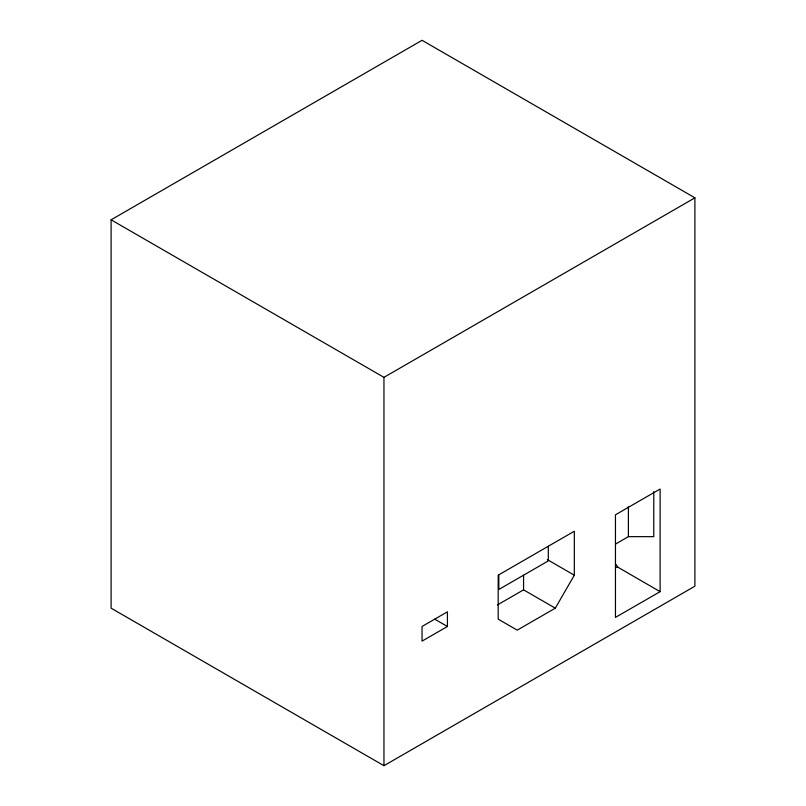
<?xml version="1.0" encoding="UTF-8"?>
<svg xmlns="http://www.w3.org/2000/svg" width="806" height="806" viewBox="0 0 806 806"><rect width="100%" height="100%" fill="white"/><g stroke="black" fill="none" stroke-linecap="round" stroke-linejoin="round"><path stroke-width="1.21" d="M660.114 591.664L660.124 489.02L615.452 514.812L615.452 617.396L660.114 591.664L617.92 567.233L615.804 564.291M555.294 608.167L574.335 575.192L574.335 531.225L498.189 575.192L498.189 619.159L517.22 630.141L555.294 608.167L523.568 589.851L497.463 604.923M111.097 219.816L422.042 40.3L694.903 197.833L694.903 586.184L383.958 765.7L111.097 608.167L111.097 219.816L383.958 377.349L694.903 197.833M447.421 626.484L422.042 641.133L422.042 626.484L447.421 611.825L447.421 626.484L434.726 619.159M615.532 544.07L628.398 536.655L653.777 536.655L653.777 491.61M615.441 567.233L617.92 567.233M547.324 559.606L574.335 575.192M628.398 506.621L628.398 536.655M548.312 546.246L548.312 560.905L498.823 589.478L498.823 574.829M523.568 575.192L523.568 589.851M383.958 377.349L383.958 765.7"/></g></svg>
